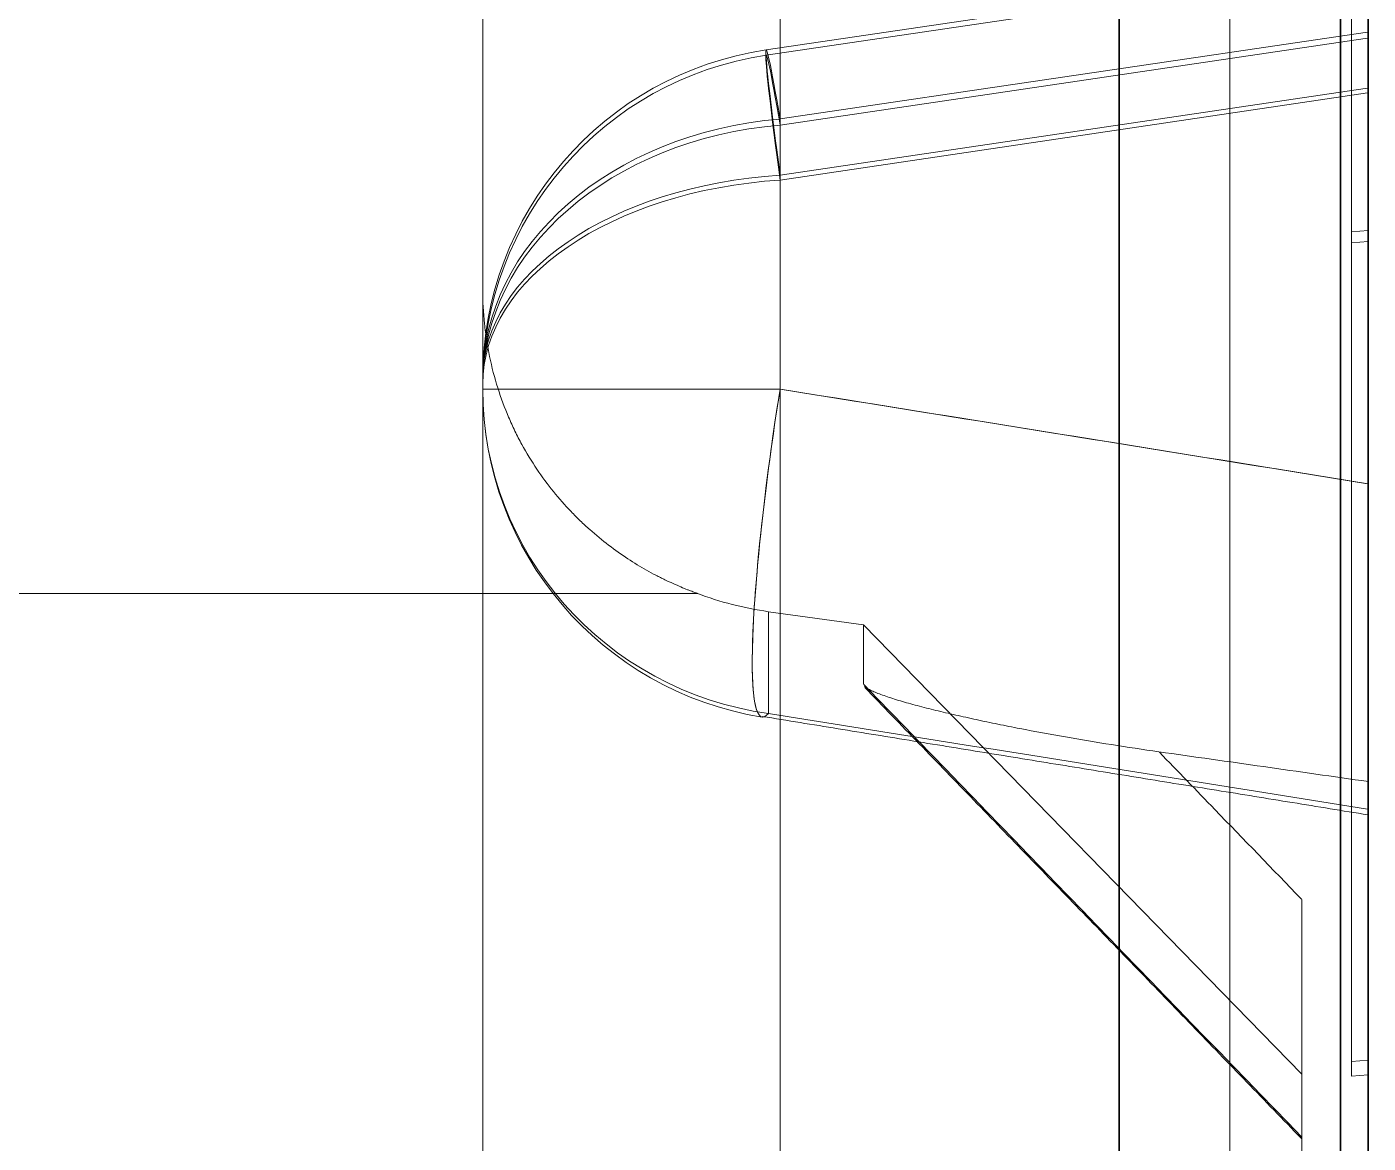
# Model space of a CAD drawing. Header units: millimetres. Extents: x 261 to 3841, y 268 to 4746.
# Drawn here: x 723.83 to 735.95, y 537.23 to 547.31 of the extents above; entities that cross this region are included whole.
import ezdxf
from ezdxf.lldxf.tags import DXFTag

# ---------------------------------------------------------------- set-up
doc = ezdxf.new("R2010")
doc.units = ezdxf.units.MM
doc.layers.add('110', color=7, linetype='Continuous', true_color=0xffffff)
doc.layers.add('20', color=7, linetype='Continuous', true_color=0xffffff)
tags = doc.linetypes.add('DASHED', pattern=[25.72, 12.86, -12.86]).pattern_tags.tags
tags[6:7] = [DXFTag(74, 4), DXFTag(75, 0), DXFTag(340, '0'), DXFTag(46, 0.0), DXFTag(50, 0.0), DXFTag(44, 0.0), DXFTag(45, 0.0)]
tags[4:5] = [DXFTag(74, 4), DXFTag(75, 0), DXFTag(340, '0'), DXFTag(46, 0.0), DXFTag(50, 0.0), DXFTag(44, 0.0), DXFTag(45, 0.0)]

msp = doc.modelspace()

# ---------------------------------------------------------------- linework, layer by layer
at = {"layer": '110', "color": 7, "linetype": 'Continuous', "lineweight": 35}
for p, q in [((735.701, 593.191), (735.701, 299.191)), ((733.701, 301.191), (733.701, 591.191))]:
    msp.add_line(p, q, dxfattribs=at)
at = {"layer": '110', "color": 7, "linetype": 'DASHED', "lineweight": 13}
msp.add_line((734.701, 556.191), (734.701, 376.191), dxfattribs=at)
at = {"layer": '20', "color": 7, "linetype": 'DASHED', "lineweight": 13}
for p, q in [((727.951, 557.901), (727.951, 544.036)), ((727.951, 557.901), (727.951, 544.132)), ((730.637, 557.901), (730.637, 544.036)), ((730.637, 544.036), (730.637, 557.901)), ((735.801, 545.458), (735.801, 553.172)), ((735.951, 547.904), (730.512, 547.1)), ((735.951, 547.857), (730.511, 547.052)), ((735.946, 547.261), (730.637, 546.476)), ((730.637, 546.421), (735.946, 547.207)), ((730.637, 545.969), (735.946, 546.754)), ((735.946, 546.711), (730.637, 545.925)), ((730.637, 546.476), (730.637, 536.127)), ((730.637, 536.009), (730.637, 546.421)), ((730.637, 531.693), (730.637, 545.969)), ((730.637, 545.925), (730.637, 531.52)), ((735.951, 545.469), (735.801, 545.458)), ((735.801, 545.458), (735.801, 537.963)), ((735.951, 545.369), (735.801, 545.358)), ((727.951, 544.139), (727.951, 533.791)), ((727.951, 544.132), (727.951, 529.857)), ((727.951, 544.09), (727.951, 529.685)), ((727.951, 544.036), (730.637, 544.036)), ((727.951, 544.036), (730.637, 544.036)), ((667.239, 542.191), (729.887, 542.191)), ((731.39, 541.906), (730.533, 542.026)), ((730.533, 541.107), (730.533, 542.026)), ((735.351, 537.849), (731.39, 541.906)), ((731.39, 541.371), (731.39, 541.906)), ((735.351, 536.346), (735.351, 539.428)), ((735.951, 537.974), (735.801, 537.963)), ((735.801, 537.832), (735.801, 537.963)), ((735.951, 537.843), (735.801, 537.832))]:
    msp.add_line(p, q, dxfattribs=at)
at = {"layer": '20', "color": 7, "linetype": 'Continuous', "lineweight": 35}
msp.add_line((735.951, 517.486), (735.951, 555.191), dxfattribs=at)
at = {"layer": '20', "color": 7, "linetype": 'DASHED', "lineweight": 13}
for centre, start, end in [((730.951, 544.132), 98.412, 180), ((730.951, 544.084), 98.4228, 180), ((730.951, 544.036), 180, 260.8939), ((730.951, 544.997), 249.2155, 262)]:
    msp.add_arc(centre, 3, start, end, dxfattribs=at)
for centre, major_axis, ratio, start_param, end_param in [((730.951, 544.084), (0.439, -2.968), 0.017303, 2.474915, 4.040921), ((730.951, 544.132), (0.439, -2.968), 0.01767, 2.47848, 4.04255), ((730.951, 544.132), (3, 0), 0.785496, 1.675516, 3.141593), ((730.951, 544.084), (-3, 0), 0.783262, 4.817109, 6.283185), ((730.951, 544.132), (-3, 0), 0.615526, 4.817109, 6.283185), ((730.951, 544.084), (-3, 0), 0.61682, 4.817109, 6.283185), ((730.951, 544.036), (3, 0), 0.986034, 3.141593, 4.572763), ((730.951, 544.036), (-3, 0), 0.986034, 0, 1.43117), ((730.951, 544.036), (-0.475, -2.962), 0.103225, 4.728933, 6.283165), ((730.951, 544.036), (-0.475, -2.962), 0.103225, 4.728933, 6.449764)]:
    msp.add_ellipse(centre, major_axis=major_axis, ratio=ratio, start_param=start_param, end_param=end_param, dxfattribs=at)
for points, knots in [([(729.891, 542.191), (729.891, 542.191), (729.89, 542.191), (729.887, 542.192), (729.879, 542.195), (729.863, 542.201), (729.843, 542.209), (729.835, 542.211), (729.819, 542.218), (729.81, 542.221), (729.783, 542.232), (729.763, 542.24), (729.719, 542.259), (729.696, 542.269), (729.647, 542.291), (729.622, 542.302), (729.583, 542.321), (729.57, 542.328), (729.543, 542.341), (729.529, 542.348), (729.488, 542.37), (729.46, 542.385), (729.376, 542.432), (729.319, 542.467), (729.204, 542.542), (729.146, 542.583), (729.031, 542.671), (728.974, 542.718), (728.889, 542.793), (728.846, 542.833), (728.804, 542.874), (728.777, 542.902), (728.763, 542.916), (728.694, 542.988), (728.641, 543.048), (728.537, 543.176), (728.488, 543.243), (728.393, 543.385), (728.347, 543.459), (728.294, 543.557), (728.283, 543.577), (728.262, 543.617), (728.252, 543.637), (728.222, 543.699), (728.203, 543.741), (728.149, 543.868), (728.116, 543.956), (728.058, 544.138), (728.033, 544.232), (728.003, 544.379), (727.994, 544.428), (727.978, 544.527), (727.972, 544.577), (727.956, 544.727), (727.951, 544.829), (727.951, 544.932)], [0, 0, 0, 0, 0.015397, 0.015397, 0.031025, 0.062283, 0.062283, 0.077911, 0.077911, 0.09354, 0.09354, 0.124797, 0.124797, 0.156054, 0.156054, 0.187312, 0.187312, 0.20294, 0.20294, 0.218569, 0.218569, 0.249826, 0.249826, 0.312341, 0.312341, 0.374855, 0.374855, 0.43737, 0.43737, 0.468627, 0.484255, 0.484255, 0.499884, 0.499884, 0.562399, 0.562399, 0.624913, 0.624913, 0.687428, 0.687428, 0.703056, 0.703056, 0.718685, 0.718685, 0.749942, 0.749942, 0.812457, 0.812457, 0.874971, 0.874971, 0.906228, 0.906228, 0.937486, 0.937486, 1, 1, 1, 1]), ([(734.06, 540.761), (733.916, 540.781), (733.774, 540.803), (733.492, 540.848), (733.353, 540.871), (733.077, 540.919), (732.94, 540.945), (732.771, 540.977), (732.738, 540.984), (732.671, 540.997), (732.638, 541.004), (732.539, 541.024), (732.474, 541.037), (732.347, 541.065), (732.285, 541.079), (732.163, 541.106), (732.103, 541.121), (732.016, 541.142), (731.987, 541.149), (731.931, 541.163), (731.904, 541.171), (731.824, 541.192), (731.773, 541.206), (731.701, 541.227), (731.678, 541.234), (731.633, 541.249), (731.612, 541.256), (731.551, 541.276), (731.515, 541.29), (731.47, 541.309), (731.457, 541.316), (731.439, 541.325), (731.434, 541.328), (731.423, 541.334), (731.419, 541.337), (731.409, 541.344), (731.404, 541.348), (731.4, 541.352)], [0, 0, 0, 0, 0.130102, 0.130102, 0.260205, 0.260205, 0.390307, 0.390307, 0.422833, 0.422833, 0.455358, 0.455358, 0.520409, 0.520409, 0.585461, 0.585461, 0.650512, 0.650512, 0.683037, 0.683037, 0.715563, 0.715563, 0.780614, 0.780614, 0.81314, 0.81314, 0.845665, 0.845665, 0.910717, 0.910717, 0.943242, 0.943242, 0.959505, 0.959505, 0.975768, 0.975768, 1, 1, 1, 1]), ([(734.064, 540.757), (734.231, 540.585), (734.398, 540.412), (734.826, 539.97), (735.086, 539.701), (735.347, 539.431)], [0, 0, 0, 0, 0.390533, 0.390533, 1, 1, 1, 1]), ([(735.347, 539.431), (735.086, 539.701), (734.826, 539.97), (734.398, 540.412), (734.231, 540.585), (734.064, 540.757)], [0, 0, 0, 0, 0.609467, 0.609467, 1, 1, 1, 1])]:
    msp.add_open_spline(points, degree=3, knots=knots, dxfattribs=at)
for points, degree in [([(730.637, 544.036), (732.407, 543.753), (734.176, 543.468), (735.946, 543.182)], 3), ([(730.642, 544.035), (732.412, 543.752), (734.181, 543.467), (735.951, 543.181)], 3), ([(735.347, 537.284), (734.03, 538.645), (732.711, 540.007), (731.393, 541.368)], 3), ([(731.393, 541.368), (732.711, 540.007), (734.03, 538.645), (735.347, 537.284)], 3), ([(731.402, 541.342), (735.347, 537.269)], 1), ([(735.946, 540.241), (734.142, 540.531), (732.338, 540.819), (730.533, 541.107)], 3), ([(730.533, 541.107), (732.338, 540.819), (734.142, 540.531), (735.946, 540.241)], 3), ([(730.477, 541.08), (735.949, 540.191)], 1), ([(734.06, 540.761), (734.69, 540.671), (735.321, 540.582), (735.951, 540.492)], 3)]:
    msp.add_open_spline(points, degree=degree, dxfattribs=at)

doc.saveas('drawing.dxf')
